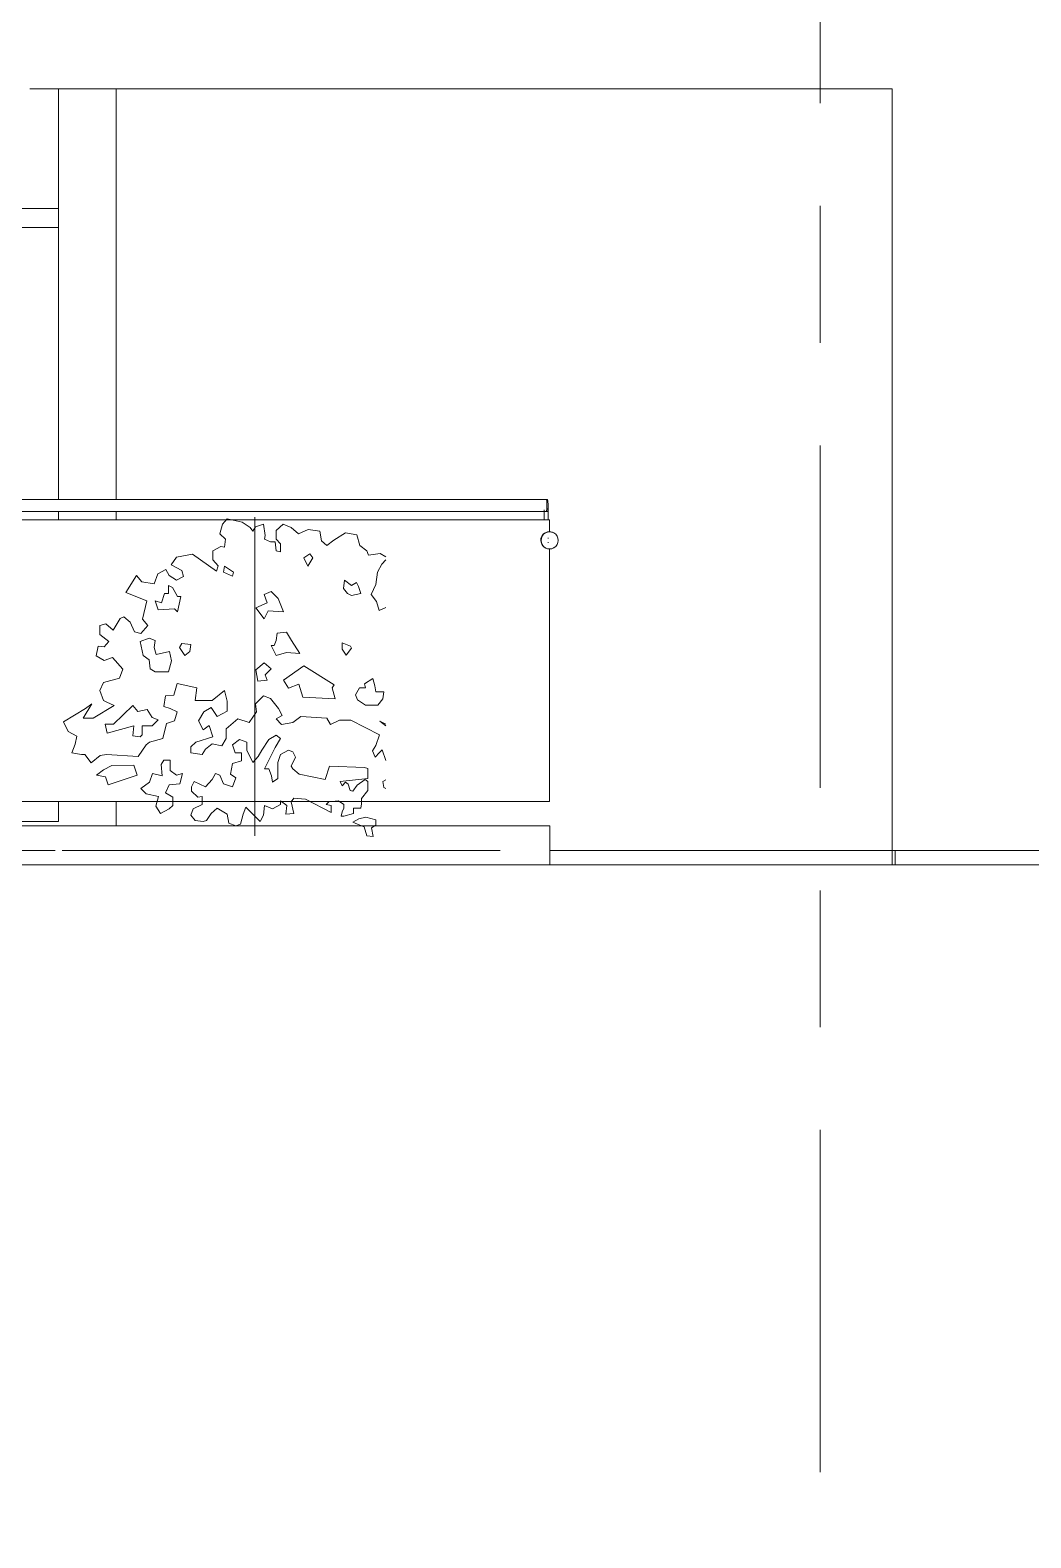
# Model space of a CAD drawing. Header units: millimetres. Extents: x -2100 to 124761, y -10432 to 93550.
# Drawn here: x 22201 to 25682, y 16208 to 21454 of the extents above; entities that cross this region are included whole.
import ezdxf

# ---------------------------------------------------------------- set-up
doc = ezdxf.new("R2010")
doc.units = ezdxf.units.MM
doc.linetypes.add('Centre', pattern=[31.75, 6.35, -4.7625, 15.875, -4.7625])
for name, color, linetype, lineweight in [('A-GLAZ-CWMG', 55, 'Continuous', 5), ('G-IMPT', 8, 'Continuous', 5), ('KINH', 152, 'Continuous', 5), ('L-SITE', 91, 'Continuous', 5), ('NET THAY 1', 41, 'Continuous', 5), ('NET-THAY', 2, 'Continuous', 9), ('TRUC', 225, 'Continuous', 5)]:
    doc.layers.add(name, color=color, linetype=linetype, lineweight=lineweight)

# ---------------------------------------------------------------- blocks, each defined once
blk = doc.blocks.new('Railing - Railing-1506754-MẶT ĐỨNG TRỤC A-Q')
at = {"layer": 'NET THAY 1'}
for p, q in [((17969.9, 18685), (24009.6, 18685)), ((24009.6, 18685), (24009.6, 18550))]:
    blk.add_line(p, q, dxfattribs=at)
blk = doc.blocks.new('Top Rail Type - Top Rail_Internal_-1506755-MẶT ĐỨNG TRỤC A-Q')
at = {"layer": 'NET THAY 1'}
for p, q in [((17986.7, 19750), (24007.4, 19750)), ((24007.4, 19750), (24007.4, 19708.2)), ((24007.4, 19649.8), (24007.4, 18770)), ((22009.3, 18770), (24007.4, 18770))]:
    blk.add_line(p, q, dxfattribs=at)
blk = doc.blocks.new('Handrail Type - ALB-BALUSTER-V80-MẶT ĐỨNG TRỤC A-Q')
at = {"layer": 'NET THAY 1'}
for p, q in [((24000.4, 19821.2), (23996.4, 19821.2)), ((23996.4, 19778.8), (24000.4, 19778.8))]:
    blk.add_line(p, q, dxfattribs=at)
for centre, start_param, end_param in [((23996.4, 19800), 4.712389, 6.283185), ((23996.4, 19800), 3.403392, 4.712389), ((24000.4, 19800), 4.712389, 7.068583), ((24000.4, 19800), 3.403392, 4.712389)]:
    blk.add_ellipse(centre, major_axis=(0, 21.2), ratio=0.118961, start_param=start_param, end_param=end_param, dxfattribs=at)
blk = doc.blocks.new('Handrail Type - Handrail_Internal_-1506756-MẶT ĐỨNG TRỤC A-Q')
at = {"layer": 'NET THAY 1'}
for p, q in [((23996.4, 19821.2), (18067, 19821.2)), ((18067, 19778.8), (23996.4, 19778.8))]:
    blk.add_line(p, q, dxfattribs=at)
for start_param, end_param in [(4.712389, 6.283185), (3.403392, 4.712389)]:
    blk.add_ellipse((23996.4, 19800), major_axis=(0, 21.2), ratio=0.118961, start_param=start_param, end_param=end_param, dxfattribs=at)
blk = doc.blocks.new('ALB-RAILING 32 - ALB-BALUSTER-V81-MẶT ĐỨNG TRỤC A-Q')
at = {"layer": 'NET THAY 1'}
for p, q in [((23989.4, 19785), (23989.4, 19750)), ((24002.8, 19800), (24003.3, 19800)), ((24003.4, 19750), (24003.4, 19800)), ((24003.9, 19685.8), (24001.6, 19685.8)), ((24001.6, 19671.8), (24003.9, 19671.8)), ((24008.4, 19708.8), (24007.4, 19708.8)), ((24007.4, 19648.8), (24008.4, 19648.8))]:
    blk.add_line(p, q, dxfattribs=at)
for centre, start_param, end_param in [((24007.4, 19678.8), 0, 1.570796), ((24007.4, 19678.8), 1.570796, 3.403392), ((24008.4, 19678.8), 4.712389, 7.853982), ((24008.4, 19678.8), 1.570796, 4.712389), ((24007.4, 19678.8), 5.832651, 6.210121), ((24003.9, 19678.8), 3.257533, 3.403392), ((24004.8, 19678.8), 3.228447, 3.403392), ((24007.4, 19678.8), 3.544542, 3.785841)]:
    blk.add_ellipse(centre, major_axis=(0, 30), ratio=0.992899, start_param=start_param, end_param=end_param, dxfattribs=at)
blk = doc.blocks.new('Rectangular Mullion - Rectangular Mullion-V52-MẶT ĐỨNG TRỤC A-Q')
at = {"layer": 'A-GLAZ-CWMG'}
for p, q in [((10292, 7666.7), (10292, 7733.3)), ((11249.9, 7733.3), (10292, 7733.3)), ((11249.9, 7666.7), (10292, 7666.7))]:
    blk.add_line(p, q, dxfattribs=at)
blk = doc.blocks.new('CAY XANH 1 - new block_dwg_110_植栽_中_高木 - 落葉1_φ4000_H5500-1445069-IDEA-4th Storey - Detail-1404438-MẶT ĐỨNG TRỤC A-Q')
at = {"layer": 'G-IMPT'}
for p, q in [((14933.6, 18600), (15068.7, 18600)), ((14963.8, 18600), (15101.4, 18600)), ((14979.2, 18600), (15296.9, 18600)), ((15042.5, 18600), (15163.7, 18600)), ((15320.8, 18600), (15390.4, 18600)), ((15389.1, 18600), (15451.9, 18600)), ((15434.1, 18600), (15510.2, 18600)), ((15510.3, 18600), (15520.4, 18600)), ((15550.7, 18600), (15579.6, 18600)), ((15580.2, 18600), (15587.9, 18600)), ((15740.4, 18600), (15593.1, 18600)), ((15733.3, 18600), (15717, 18600)), ((15794.3, 18600), (15733.4, 18600)), ((15834.6, 18600), (15734.1, 18600)), ((15981.3, 18600), (15773.1, 18600)), ((15960.5, 18600), (15911.7, 18600)), ((15912, 18600), (15947.2, 18600))]:
    blk.add_line(p, q, dxfattribs=at)
at = {"layer": 'G-IMPT', "flags": 128}
for points in [[(14869.8, 18600), (15012.5, 18600), (15170.7, 18600), (15089.8, 18600), (14938.1, 18600)], [(14878, 18600), (15075.5, 18600), (15218.1, 18600), (15105.1, 18600)], [(15321.6, 18600), (15140.4, 18600), (14880.5, 18600)], [(14906.7, 18600), (15068.7, 18600), (15140.4, 18600)], [(14909.5, 18600), (15105.1, 18600), (15050.7, 18600), (14935.4, 18600)], [(15374.3, 18600), (15392.1, 18600), (15380.5, 18600), (15400.3, 18600), (15421.8, 18600), (15260.1, 18600), (15172.7, 18600), (15042.7, 18600)], [(15073.6, 18600), (15159.3, 18600), (15280.6, 18600), (15321.4, 18600), (15181.2, 18600)], [(15100.6, 18600), (15172.8, 18600), (15260.7, 18600)], [(15122.9, 18600), (15239.8, 18600), (15289.9, 18600)], [(15155.9, 18600), (15265.9, 18600), (15358.3, 18600), (15388, 18600)], [(15218.1, 18600), (15363.2, 18600), (15298.5, 18600), (15162.4, 18600)], [(15321.4, 18600), (15395, 18600), (15248.2, 18600), (15170.7, 18600)], [(15218.9, 18600), (15286.5, 18600), (15326.1, 18600), (15421.8, 18600), (15539.7, 18600), (15363.2, 18600)], [(15297.9, 18600), (15328, 18600), (15388, 18600), (15455.6, 18600)], [(16029.9, 18600), (15882.9, 18600), (15773.1, 18600), (15672.5, 18600), (15539.7, 18600), (15455.6, 18600), (15395, 18600)], [(15520.6, 18600), (15523, 18600), (15483.4, 18600), (15426.3, 18600)], [(15656.2, 18600), (15581.8, 18600), (15522.4, 18600), (15512.8, 18600)], [(15566, 18600), (15561.2, 18600), (15523, 18600)], [(15600.7, 18600), (15595.8, 18600), (15594.1, 18600), (15561.2, 18600), (15539.7, 18600), (15641.1, 18600), (15771.5, 18600), (15961.1, 18600), (15975.4, 18600)], [(15958.2, 18600), (15911.7, 18600), (15539.7, 18600), (15584.2, 18600)], [(15646.5, 18600), (15602.4, 18600), (15573.4, 18600), (15552.1, 18600)], [(15693.1, 18600), (15584.2, 18600), (15581.8, 18600)], [(15665.8, 18600), (15656.2, 18600), (15717.2, 18600), (15765.1, 18600), (15900.9, 18600)], [(15951, 18600), (15804.5, 18600), (15672.5, 18600), (15735, 18600), (15743.2, 18600), (15761.6, 18600)], [(15948, 18600), (15918, 18600), (15693.1, 18600), (15778.9, 18600), (15852.3, 18600), (15924.8, 18600), (15929.4, 18600)], [(15706.3, 18600), (15837.9, 18600), (15981.3, 18600), (16013.2, 18600)], [(15969.6, 18600), (15771.5, 18600), (15860.3, 18600)], [(15940.1, 18600), (15867.5, 18600), (15778.9, 18600), (15828.6, 18600)], [(15894.5, 18600), (15828.6, 18600), (15877.5, 18600)], [(15959.3, 18600), (15860.3, 18600), (15966.1, 18600)], [(15995, 18600), (15959.3, 18600), (15997, 18600)], [(15984.2, 18600), (15966.1, 18600), (15985.4, 18600)]]:
    blk.add_lwpolyline(points, dxfattribs=at)
blk = doc.blocks.new('CAY XANH 1 - new block_dwg-1404437-MẶT ĐỨNG TRỤC A-Q')
blk.add_blockref('CAY XANH 1 - new block_dwg_110_植栽_中_高木 - 落葉1_φ4000_H5500-1445069-IDEA-4th Storey - Detail-1404438-MẶT ĐỨNG TRỤC A-Q', (0, 0))
blk = doc.blocks.new('CAY XANH 1 - CAY XANH_dwg-1404436-MẶT ĐỨNG TRỤC A-Q')
at = {"layer": 'G-IMPT'}
for p, q in [((15540.1, 19487.6), (15540.1, 19519.5)), ((15540.1, 19225.1), (15540.1, 19264.1)), ((15540.1, 18902.4), (15540.1, 18917.7))]:
    blk.add_line(p, q, dxfattribs=at)
at = {"layer": 'G-IMPT', "flags": 128}
for points in [[(15540.1, 19678.5), (15540.1, 19687.4), (15540.1, 19700.1), (15540.1, 19740.3), (15540.1, 19731.3), (15540.1, 19715.5), (15540.1, 19728.1), (15540.1, 19746.6), (15540.1, 19759.3), (15540.1, 19740.3), (15540.1, 19706.5), (15540.1, 19687.4), (15540.1, 19660), (15540.1, 19662.6), (15540.1, 19647.3), (15540.1, 19616.1), (15540.1, 19594.5), (15540.1, 19576), (15540.1, 19635.1), (15540.1, 19625.6), (15540.1, 19598.2), (15540.1, 19579.1), (15540.1, 19557.5), (15540.1, 19545.3), (15540.1, 19560.7), (15540.1, 19582.3), (15540.1, 19567), (15540.1, 19532.7), (15540.1, 19539), (15540.1, 19560.7), (15540.1, 19501.5), (15540.1, 19473), (15540.1, 19408.5), (15540.1, 19386.8), (15540.1, 19358.8), (15540.1, 19364.6), (15540.1, 19399), (15540.1, 19417.5), (15540.1, 19411.7), (15540.1, 19371), (15540.1, 19392.6), (15540.1, 19386.8), (15540.1, 19355.7), (15540.1, 19330.8), (15540.1, 19312.3), (15540.1, 19315), (15540.1, 19281.2), (15540.1, 19265.3), (15540.1, 19274.8), (15540.1, 19234.7), (15540.1, 19203.5), (15540.1, 19188.2), (15540.1, 19160.2), (15540.1, 19125.8), (15540.1, 19119.5), (15540.1, 19107.4), (15540.1, 19063.8)], [(15540.1, 18869.4), (15540.1, 18897.4), (15540.1, 18891.1), (15540.1, 18894.2), (15540.1, 18934.4), (15540.1, 18940.7), (15540.1, 18956), (15540.1, 18971.9), (15540.1, 18987.2), (15540.1, 19021.5), (15540.1, 19024.7), (15540.1, 19082), (15540.1, 19103.6), (15540.1, 19085.2), (15540.1, 19116.3), (15540.1, 19169.2), (15540.1, 19197.2), (15540.1, 19212.5), (15540.1, 19250), (15540.1, 19265.3), (15540.1, 19277.5), (15540.1, 19318.1), (15540.1, 19343), (15540.1, 19380), (15540.1, 19374.1), (15540.1, 19461.3), (15540.1, 19439.1), (15540.1, 19470.3), (15540.1, 19495.1), (15540.1, 19529.5), (15540.1, 19572.8), (15540.1, 19600.8), (15540.1, 19622.5), (15540.1, 19637.8), (15540.1, 19632), (15540.1, 19647.3), (15540.1, 19665.8), (15540.1, 19703.3), (15540.1, 19709.6), (15540.1, 19684.8), (15540.1, 19665.8), (15540.1, 19681.6), (15540.1, 19715.5), (15540.1, 19721.8), (15540.1, 19706.5), (15540.1, 19728.1), (15540.1, 19740.3), (15540.1, 19718.6), (15540.1, 19687.4), (15540.1, 19672.1), (15540.1, 19644.1), (15540.1, 19647.3), (15540.1, 19678.5)], [(15540.1, 19519.5), (15540.1, 19526.6), (15540.1, 19498.2)], [(15540.1, 19498.2), (15540.1, 19466.3), (15540.1, 19473.4), (15540.1, 19441.5), (15540.1, 19445), (15540.1, 19434.4), (15540.1, 19487.6)], [(15540.1, 19335), (15540.1, 19363.4), (15540.1, 19359.9), (15540.1, 19335), (15540.1, 19317.3)], [(15540.1, 19264.1), (15540.1, 19296), (15540.1, 19285.4), (15540.1, 19310.2), (15540.1, 19335), (15540.1, 19342.1), (15540.1, 19331.5), (15540.1, 19281.8), (15540.1, 19267.6), (15540.1, 19235.7), (15540.1, 19225.1)], [(15540.1, 19317.3), (15540.1, 19281.8), (15540.1, 19292.5), (15540.1, 19288.9), (15540.1, 19335)], [(15540.1, 19155.6), (15540.1, 19176.9), (15540.1, 19201.7), (15540.1, 19184), (15540.1, 19169.8)], [(15540.1, 18936.4), (15540.1, 18908.4), (15540.1, 18933.3), (15540.1, 18936.4), (15540.1, 18930.4), (15540.1, 18970.5), (15540.1, 18980), (15540.1, 18992.2), (15540.1, 19045), (15540.1, 19054.5), (15540.1, 19085.7), (15540.1, 19097.8), (15540.1, 19104.2), (15540.1, 19141.2), (15540.1, 19144.3), (15540.1, 19185), (15540.1, 19169.2), (15540.1, 19125.8)], [(15540.1, 19169.8), (15540.1, 19145), (15540.1, 19127.2), (15540.1, 19109.5)], [(15540.1, 19125.8), (15540.1, 19160.2), (15540.1, 19122.7), (15540.1, 19088.3), (15540.1, 19069.8), (15540.1, 19101), (15540.1, 19085.7), (15540.1, 19054.5), (15540.1, 19023.4), (15540.1, 19038.7), (15540.1, 18998.5), (15540.1, 18980), (15540.1, 18964.2), (15540.1, 18942.5), (15540.1, 18936.7), (15540.1, 18955.2), (15540.1, 18973.7), (15540.1, 18967.3), (15540.1, 18992.2), (15540.1, 19026.5), (15540.1, 19060.9), (15540.1, 19048.2), (15540.1, 19085.7), (15540.1, 19113.2), (15540.1, 19141.2), (15540.1, 19132.2), (15540.1, 19097.8), (15540.1, 19073), (15540.1, 19060.9), (15540.1, 19041.8), (15540.1, 19048.2), (15540.1, 19069.8), (15540.1, 19063.5), (15540.1, 19041.8), (15540.1, 19057.2)], [(15540.1, 19109.5), (15540.1, 19130.8), (15540.1, 19155.6)], [(15540.1, 19063.8), (15540.1, 19113.2), (15540.1, 19097.8), (15540.1, 19051.1), (15540.1, 19017.3), (15540.1, 19001.4), (15540.1, 18973.4), (15540.1, 18942.8), (15540.1, 18936.4)], [(15540.1, 19065.4), (15540.1, 19093.8), (15540.1, 19086.7), (15540.1, 19108), (15540.1, 19043.1)], [(15540.1, 19037.1), (15540.1, 19058.4), (15540.1, 19065.4)], [(15540.1, 19057.2), (15540.1, 19005.7), (15540.1, 18968.7), (15540.1, 18950.2), (15540.1, 18928), (15540.1, 18943.9), (15540.1, 18952.8), (15540.1, 18915.9)], [(15540.1, 19043.1), (15540.1, 19011.2), (15540.1, 19037.1), (15540.1, 19001.6), (15540.1, 18998), (15540.1, 19005.1), (15540.1, 19037.1)], [(15540.1, 18887), (15540.1, 18961.5), (15540.1, 18992.2), (15540.1, 19004.9), (15540.1, 18989), (15540.1, 18952), (15540.1, 18930.4), (15540.1, 18908.7), (15540.1, 18952), (15540.1, 18980), (15540.1, 18989), (15540.1, 18970.5), (15540.1, 18942.5)], [(15540.1, 18750.2), (15540.1, 18765.5), (15540.1, 18784), (15540.1, 18812), (15540.1, 18843.2), (15540.1, 18849.5), (15540.1, 18830.5), (15540.1, 18808.8), (15540.1, 18812), (15540.1, 18833.7), (15540.1, 18840), (15540.1, 18827.3), (15540.1, 18843.2), (15540.1, 18853.5), (15540.1, 18887.9), (15540.1, 18891.1), (15540.1, 18896), (15540.1, 18849.5), (15540.1, 18868), (15540.1, 18887), (15540.1, 18896), (15540.1, 18927.2), (15540.1, 18945.7), (15540.1, 18952), (15540.1, 18936.7), (15540.1, 18908.7), (15540.1, 18874.4), (15540.1, 18852.7), (15540.1, 18840), (15540.1, 18862.2), (15540.1, 18887)], [(15540.1, 18942.5), (15540.1, 18914.5), (15540.1, 18905.5), (15540.1, 18868), (15540.1, 18855.9), (15540.1, 18824.7), (15540.1, 18834.2), (15540.1, 18864.9), (15540.1, 18871.2), (15540.1, 18849.5), (15540.1, 18824.7), (15540.1, 18843.2), (15540.1, 18824.7), (15540.1, 18809.4), (15540.1, 18787.7), (15540.1, 18790.4), (15540.1, 18762.9), (15540.1, 18747), (15540.1, 18725.4), (15540.1, 18706.9), (15540.1, 18703.7), (15540.1, 18706.9), (15540.1, 18731.7), (15540.1, 18750.2), (15540.1, 18728.5), (15540.1, 18697.4), (15540.1, 18688.4), (15540.1, 18694.2), (15540.1, 18728.5), (15540.1, 18753.4), (15540.1, 18731.7), (15540.1, 18703.7), (15540.1, 18725.4), (15540.1, 18759.7), (15540.1, 18747), (15540.1, 18762.9), (15540.1, 18775), (15540.1, 18759.7), (15540.1, 18728.5), (15540.1, 18731.7), (15540.1, 18771.9), (15540.1, 18784.6), (15540.1, 18781.4), (15540.1, 18734.3), (15540.1, 18759.2), (15540.1, 18762.3), (15540.1, 18771.9)], [(15540.1, 18915.9), (15540.1, 18919.1), (15540.1, 18891.1), (15540.1, 18869.4)], [(15540.1, 18917.7), (15540.1, 18880.7), (15540.1, 18864.9), (15540.1, 18871.2), (15540.1, 18834.2), (15540.1, 18831), (15540.1, 18803), (15540.1, 18787.7), (15540.1, 18759.7), (15540.1, 18747), (15540.1, 18731.7), (15540.1, 18756.5), (15540.1, 18790.4), (15540.1, 18799.9), (15540.1, 18818.4), (15540.1, 18840), (15540.1, 18871.2), (15540.1, 18862.2), (15540.1, 18902.4)], [(15540.1, 18852.2), (15540.1, 18864.8), (15540.1, 18833.7)], [(15540.1, 18833.7), (15540.1, 18808.8), (15540.1, 18821.5), (15540.1, 18843.2), (15540.1, 18852.2)], [(15540.1, 18771.9), (15540.1, 18775), (15540.1, 18762.3), (15540.1, 18750.2), (15540.1, 18737.5), (15540.1, 18722.2)], [(15540.1, 18722.2), (15540.1, 18731.2), (15540.1, 18750.2)]]:
    blk.add_lwpolyline(points, dxfattribs=at)
for points in [[(15540.1, 19622.4), (15540.1, 19636.6), (15540.1, 19622.4), (15540.1, 19594)], [(15540.1, 19586.9), (15540.1, 19594), (15540.1, 19572.7), (15540.1, 19558.5), (15540.1, 19572.7)], [(15540.1, 19516), (15540.1, 19544.3), (15540.1, 19526.6), (15540.1, 19537.2), (15540.1, 19523), (15540.1, 19498.2), (15540.1, 19491.1), (15540.1, 19498.2)], [(15540.1, 19480.5), (15540.1, 19505.3), (15540.1, 19494.7), (15540.1, 19466.3), (15540.1, 19448.6), (15540.1, 19409.5), (15540.1, 19437.9), (15540.1, 19434.4)], [(15540.1, 19308.2), (15540.1, 19340.1), (15540.1, 19333), (15540.1, 19350.7), (15540.1, 19311.7), (15540.1, 19294)], [(15540.1, 19315.3), (15540.1, 19308.2), (15540.1, 19283.3), (15540.1, 19304.6), (15540.1, 19325.9)], [(15540.1, 19296), (15540.1, 19320.9), (15540.1, 19324.4), (15540.1, 19310.2), (15540.1, 19281.8)], [(15540.1, 19193.2), (15540.1, 19232.2), (15540.1, 19257), (15540.1, 19235.7), (15540.1, 19214.4), (15540.1, 19196.7)], [(15540.1, 19168.3), (15540.1, 19196.7), (15540.1, 19246.4), (15540.1, 19180.5), (15540.1, 19169.8), (15540.1, 19130.8), (15540.1, 19136.4), (15540.1, 19182.5)], [(15540.1, 18976.1), (15540.1, 19000.9), (15540.1, 19052.8), (15540.1, 19015.1), (15540.1, 18990.3), (15540.1, 18976.1), (15540.1, 18944.2)], [(15540.1, 18898.9), (15540.1, 18899.2), (15540.1, 18864.9), (15540.1, 18830.8), (15540.1, 18858.8), (15540.1, 18865.1), (15540.1, 18883.6)], [(15540.1, 18712.7), (15540.1, 18719), (15540.1, 18709.5), (15540.1, 18691), (15540.1, 18681.5), (15540.1, 18650.9), (15540.1, 18653.5), (15540.1, 18684.7), (15540.1, 18687.9), (15540.1, 18700.5)]]:
    blk.add_lwpolyline(points, close=True, dxfattribs=at)
blk = doc.blocks.new('CAY XANH 1 - CAY XANH_dwg-1404435-MẶT ĐỨNG TRỤC A-Q')
at = {"layer": 'G-IMPT', "flags": 128}
for points in [[(15995.1, 19621), (15975.7, 19632.9), (15935.7, 19627.1), (15929.3, 19642.4), (15904.6, 19660.8), (15895.1, 19698.3), (15855.1, 19704.6), (15815, 19679.8), (15790.2, 19660.8), (15771.3, 19676.6), (15765.5, 19710.4), (15724.9, 19716.7), (15691.2, 19701.4), (15666.4, 19723), (15638.5, 19735.2), (15613.7, 19713.5), (15613.7, 19682.4), (15629, 19667.2), (15629, 19639.2), (15613.7, 19642.4), (15610.6, 19673.5), (15594.8, 19673.5), (15573.2, 19682.4), (15576.3, 19695.1), (15570, 19735.2), (15542.6, 19726.2), (15533.1, 19710.4), (15523.6, 19723), (15495.7, 19741.5), (15443.5, 19754.1), (15427.7, 19735.2), (15418.3, 19701.4), (15437.2, 19682.4), (15434.1, 19655), (15421.4, 19657.7), (15393.5, 19642.4), (15393.5, 19611.3), (15412.5, 19589.7), (15406.1, 19571.2), (15322.9, 19630.3), (15267, 19620.8), (15248.6, 19593.4), (15285.5, 19574.4), (15291.8, 19552.8), (15267, 19540.6), (15242.3, 19555.9), (15230.2, 19577.5), (15202.2, 19562.3), (15189.6, 19528), (15146.4, 19534.3), (15127.9, 19555.9), (15090.5, 19496.9), (15164.3, 19468.4), (15149, 19404.1), (15168, 19382.5), (15143.2, 19354.6), (15121.1, 19360.4), (15105.8, 19394.6), (15084.2, 19413.1), (15071.6, 19407.3), (15046.8, 19366.7), (15022, 19388.3), (15000.4, 19382.5), (15000.4, 19351.4), (15031.5, 19326.6), (15016.2, 19308.2), (14994.6, 19310.8), (14988.3, 19277.1), (15016.2, 19261.3), (15044.2, 19270.8), (15081, 19230.7), (15068.9, 19199.6), (15013.1, 19184.3), (15000.4, 19156.4), (15013.1, 19122.1), (15025.2, 19115.8), (15050, 19103.7), (14977, 19060.2), (14942.7, 19060.2), (14972.5, 19109.5), (14950.9, 19094.2), (14874.7, 19047.5), (14890, 19013.8), (14921.1, 18998), (14914.8, 18970), (14902.7, 18939.5), (14936.4, 18933.1), (14949, 18933.1), (14970.6, 18905.2), (15001.7, 18930), (15023.3, 18933.1), (15133.7, 18927.1), (15161.7, 18967.2), (15173.8, 18976.6), (15220.1, 18988.8), (15232.8, 19041.5), (15260.7, 19051), (15269.7, 19082.1), (15244.9, 19094.2), (15223.3, 19100.5), (15229.6, 19137.4), (15257.6, 19140.6), (15269.7, 19181.2), (15338.2, 19165.3), (15331.8, 19122.1), (15390.9, 19122.1), (15434.1, 19156.4), (15443.5, 19119), (15443.5, 19084.7), (15409.3, 19066.2), (15387.7, 19097.3), (15362.9, 19082.1), (15344, 19051), (15359.8, 19019.9), (15381.4, 19035.1), (15393.5, 18995.1), (15335, 18976.6), (15316.6, 18960.8), (15316.6, 18939.2), (15356.6, 18933.4), (15368.7, 18951.9), (15390.9, 18970.3), (15424.6, 18964), (15440.4, 18988.8), (15440.4, 19023), (15480.4, 19057.3), (15520.5, 19044.6), (15545.2, 19082.1), (15542.6, 19109.5), (15570, 19137.4), (15594.8, 19128.4), (15622.7, 19094.2), (15635.3, 19069.4), (15613.7, 19057.3), (15632.2, 19038.3), (15672.2, 19044.6), (15700.1, 19066.2), (15790.6, 19059.9), (15802.7, 19038.3), (15833.8, 19053.6), (15873.8, 19053.6), (15973.9, 19002.3), (15961.3, 18965.4), (15949.2, 18946.9), (15958.1, 18924.8), (15973.9, 18940.6), (15982.8, 18949.4), (15995.5, 18912.6)], [(15995.1, 19444.8), (15972.5, 19434.7), (15963.6, 19465.8), (15944.6, 19490.6), (15960.4, 19524.8), (15966.2, 19568.1), (15982, 19596), (15995.1, 19611.3)], [(15995.1, 19039.3), (15974.9, 19049.2), (15995.1, 19033.7)], [(15995.1, 18815.6), (15988.7, 18818.5), (15985.5, 18840.1), (15995.1, 18845.7)]]:
    blk.add_lwpolyline(points, dxfattribs=at)
for points in [[(15709.9, 19617.5), (15731.2, 19631.7), (15741.8, 19617.5), (15724.1, 19589.2)], [(15444.6, 19582.1), (15434, 19589.2), (15430.5, 19568), (15462.3, 19553.8), (15465.8, 19568)], [(15253.6, 19514.9), (15239.4, 19522), (15239.4, 19493.6), (15225.3, 19493.6), (15214.7, 19461.8), (15193.4, 19468.9), (15204, 19437), (15260.7, 19440.6), (15271.3, 19429.9), (15281.9, 19483), (15271.3, 19483)], [(15847.9, 19511.3), (15851.5, 19539.7), (15876.2, 19522), (15893.9, 19532.6), (15901, 19518.4), (15908.1, 19493.6), (15876.2, 19486.6), (15862.1, 19493.6)], [(15621.5, 19475.9), (15596.7, 19500.7), (15572, 19490.1), (15582.6, 19461.8), (15543.7, 19444.1), (15572, 19405.2), (15586.1, 19433.5), (15639.2, 19429.9)], [(15667.5, 19330.8), (15649.8, 19359.2), (15618, 19355.6), (15614.4, 19330.8), (15607.3, 19313.1), (15596.7, 19313.1), (15614.4, 19277.8), (15649.8, 19288.4), (15695.8, 19284.8)], [(15250, 19260.1), (15243, 19291.9), (15197, 19281.3), (15189.9, 19306.1), (15193.4, 19330.8), (15172.2, 19337.9), (15140.4, 19327.3), (15151, 19277.8), (15172.2, 19263.6), (15175.7, 19231.7), (15193.4, 19221.1), (15239.4, 19221.1)], [(15313.7, 19291.9), (15317.3, 19316.7), (15285.4, 19320.2), (15278.3, 19306.1), (15296, 19277.8)], [(15872.3, 19311.1), (15875.8, 19304), (15858.1, 19279.2), (15844, 19300.5), (15844, 19321.7)], [(15550.7, 19189.3), (15543.7, 19228.2), (15572, 19253), (15596.7, 19231.7), (15575.5, 19210.5), (15582.6, 19192.8)], [(15656.9, 19164.5), (15639.2, 19192.8), (15709.9, 19242.4), (15815.7, 19176.6), (15808.6, 19166), (15819.2, 19127.1), (15706.4, 19132.6), (15692.3, 19178.7)], [(15925.3, 19166), (15904.1, 19166), (15890, 19141.2), (15897, 19123.5), (15925.3, 19105.8), (15967.8, 19105.8), (15985.5, 19127.1), (15989, 19151.8), (15960.7, 19151.8), (15957.2, 19173.1), (15950.1, 19197.8), (15921.8, 19180.1)], [(15182.8, 19061.9), (15165.1, 19090.2), (15133.3, 19083.1), (15115.6, 19104.3), (15047.7, 19039.6), (15019.4, 19039.6), (15026.4, 19007.8), (15119.1, 19033.5), (15115.6, 18998.2), (15140.4, 18994.6), (15147.4, 19001.7), (15147.4, 19033.5), (15182.8, 19033.5), (15204, 19054.8)], [(15796.9, 18768.9), (15830.6, 18772.1), (15849.1, 18759.5), (15849.1, 18747.3), (15843.3, 18734.7), (15840.1, 18719.4), (15849.1, 18719.4), (15883.3, 18728.4), (15883.3, 18747.3), (15908.1, 18747.3), (15911.2, 18762.6), (15911.2, 18781.1), (15932.8, 18809), (15932.8, 18840.1), (15923.4, 18846.4), (15896, 18827.5), (15880.2, 18805.8), (15871.2, 18809), (15864.9, 18830.6), (15855.4, 18836.9), (15843.3, 18824.3), (15837, 18840.1), (15933.4, 18850.4), (15933.4, 18884.7), (15921.2, 18887.9), (15799.5, 18892.8), (15784.3, 18846.4), (15693.8, 18864.9), (15672.2, 18883.9), (15666.4, 18892.8), (15681.7, 18923.9), (15672.2, 18942.4), (15656.9, 18948.7), (15629, 18933.4), (15619.5, 18905.5), (15619.5, 18871.2), (15619.5, 18849.6), (15601.1, 18837), (15597.9, 18859.1), (15589, 18883.9), (15573.2, 18883.9), (15610.6, 18958.2), (15629, 18988.8), (15613.7, 19001.4), (15589, 18985.6), (15564.2, 18948.7), (15551.6, 18927.1), (15533.1, 18905.5), (15511.5, 18948.7), (15511.5, 18976.6), (15486.8, 18985.6), (15462, 18967.2), (15470.9, 18939.2), (15493.1, 18939.2), (15493.1, 18911.3), (15462, 18902.3), (15455.7, 18864.9), (15474.1, 18852.8), (15462, 18821.7), (15430.9, 18831.2), (15418.3, 18861.7), (15403, 18868.1), (15390.9, 18846.4), (15368.7, 18821.7), (15328.7, 18840.1), (15319.2, 18821.7), (15319.2, 18806.4), (15341.3, 18784.8), (15356.6, 18787.4), (15356.6, 18760), (15325.5, 18744.2), (15316.6, 18722.6), (15331.8, 18704.1), (15359.8, 18701), (15371.9, 18704.1), (15387.7, 18728.9), (15409.3, 18747.3), (15443.5, 18725.7), (15449.3, 18694.6), (15474.1, 18685.7), (15489.9, 18691.5), (15498.9, 18725.7), (15508.4, 18750.5), (15530, 18728.9), (15557.9, 18701), (15570, 18722.6), (15573.2, 18756.8), (15601.1, 18744.2), (15629, 18760), (15629, 18772.1), (15650.6, 18756.8), (15647.5, 18725.7), (15675.4, 18728.9), (15666.4, 18769), (15675.4, 18781.6), (15716, 18778.4), (15805.9, 18731.5), (15805.9, 18756.3), (15787.4, 18759.5)], [(15041.8, 18895.7), (15118.5, 18896), (15130.6, 18861.7), (15029.7, 18827.7), (15020.2, 18855.7), (14989.1, 18862), (15013.8, 18880.4)], [(15214.3, 18899.2), (15223.3, 18914.4), (15244.9, 18914.4), (15244.9, 18877.5), (15267, 18861.7), (15288.6, 18868.1), (15279.2, 18831.2), (15242.3, 18828), (15229.6, 18800.1), (15254.4, 18784.8), (15254.4, 18756.8), (15242.3, 18744.2), (15211.2, 18728.9), (15195.4, 18753.7), (15204.9, 18787.4), (15161.7, 18796.9), (15143.2, 18815.3), (15173.8, 18837), (15183.3, 18868.1), (15217.5, 18859.1)], [(15901.8, 18709.9), (15926.5, 18716.2), (15960.8, 18706.7), (15960.8, 18688.3), (15945.5, 18678.8), (15951.3, 18648.2), (15929.7, 18650.9), (15920.7, 18682), (15911.2, 18685.1), (15880.2, 18697.8)]]:
    blk.add_lwpolyline(points, close=True, dxfattribs=at)
blk = doc.blocks.new('CAY XANH 1 - CAY XANH 1-1405520-MẶT ĐỨNG TRỤC A-Q')
for name in ['CAY XANH 1 - CAY XANH_dwg-1404435-MẶT ĐỨNG TRỤC A-Q', 'CAY XANH 1 - CAY XANH_dwg-1404436-MẶT ĐỨNG TRỤC A-Q', 'CAY XANH 1 - new block_dwg-1404437-MẶT ĐỨNG TRỤC A-Q']:
    blk.add_blockref(name, (0, 0))

msp = doc.modelspace()

# ---------------------------------------------------------------- hatches: boundary and pattern name
at = {"layer": 'KINH'}
h = msp.add_hatch(dxfattribs=at)
h.set_pattern_fill('FP_11', color=256, angle=180, style=0, pattern_type=2)
h.set_pattern_definition([(225.204, (34570, 31998.4), (-0.002, -2032), [252.7, -2610.8]), (225.204, (34624.8, 31943.3), (-0.002, -2032), [252.7, -2610.8]), (225.204, (34700.1, 32074.3), (-0.002, -2032), [544.27, -2319.24]), (225.204, (35942, 30637), (-0.002, -2032), [252.7, -2610.8]), (225.204, (35996.7, 30581.8), (-0.002, -2032), [252.7, -2610.8]), (225.204, (36072, 30712.9), (-0.002, -2032), [544.27, -2319.24])])
h.paths.add_polyline_path([(19349.9, 21250), (19349.9, 19821.2), (22299.9, 19821.2), (22299.9, 21250)])

# ---------------------------------------------------------------- linework, layer by layer
at = {"layer": 'NET-THAY'}
for p, q in [((25199.9, 21250), (22199.9, 21250)), ((22499.9, 21250), (22299.9, 21250)), ((22299.9, 21250), (22299.9, 19821.2)), ((22499.9, 19821.2), (22499.9, 21250)), ((25199.9, 18550), (25199.9, 21250)), ((22299.9, 19778.8), (22299.9, 19750)), ((22499.9, 19750), (22499.9, 19778.8)), ((22299.9, 18770), (22299.9, 18700)), ((22499.9, 18685), (22499.9, 18770)), ((22299.9, 18700), (22009.3, 18700)), ((24009.6, 18600), (25210, 18600)), ((25210, 18600), (25210, 18550)), ((21408.2, 18550), (31174.6, 18550))]:
    msp.add_line(p, q, dxfattribs=at)
at = {"layer": 'TRUC', "linetype": 'Centre', "ltscale": 75}
for p, q in [((24949.9, -5827.8), (24949.9, 93540.4)), ((-2000.1, 18600), (44599.9, 18600))]:
    msp.add_line(p, q, dxfattribs=at)

# ---------------------------------------------------------------- block references
at = {"layer": 'A-GLAZ-CWMG'}
msp.add_blockref('Rectangular Mullion - Rectangular Mullion-V52-MẶT ĐỨNG TRỤC A-Q', (11050, 13100), dxfattribs=at)
at = {"layer": 'L-SITE'}
msp.add_blockref('CAY XANH 1 - CAY XANH 1-1405520-MẶT ĐỨNG TRỤC A-Q', (7443, 0), dxfattribs=at)
at = {"layer": 'NET THAY 1'}
for name in ['Handrail Type - Handrail_Internal_-1506756-MẶT ĐỨNG TRỤC A-Q', 'ALB-RAILING 32 - ALB-BALUSTER-V81-MẶT ĐỨNG TRỤC A-Q', 'Handrail Type - ALB-BALUSTER-V80-MẶT ĐỨNG TRỤC A-Q', 'Top Rail Type - Top Rail_Internal_-1506755-MẶT ĐỨNG TRỤC A-Q', 'Railing - Railing-1506754-MẶT ĐỨNG TRỤC A-Q']:
    msp.add_blockref(name, (0, 0), dxfattribs=at)

doc.saveas('drawing.dxf')
